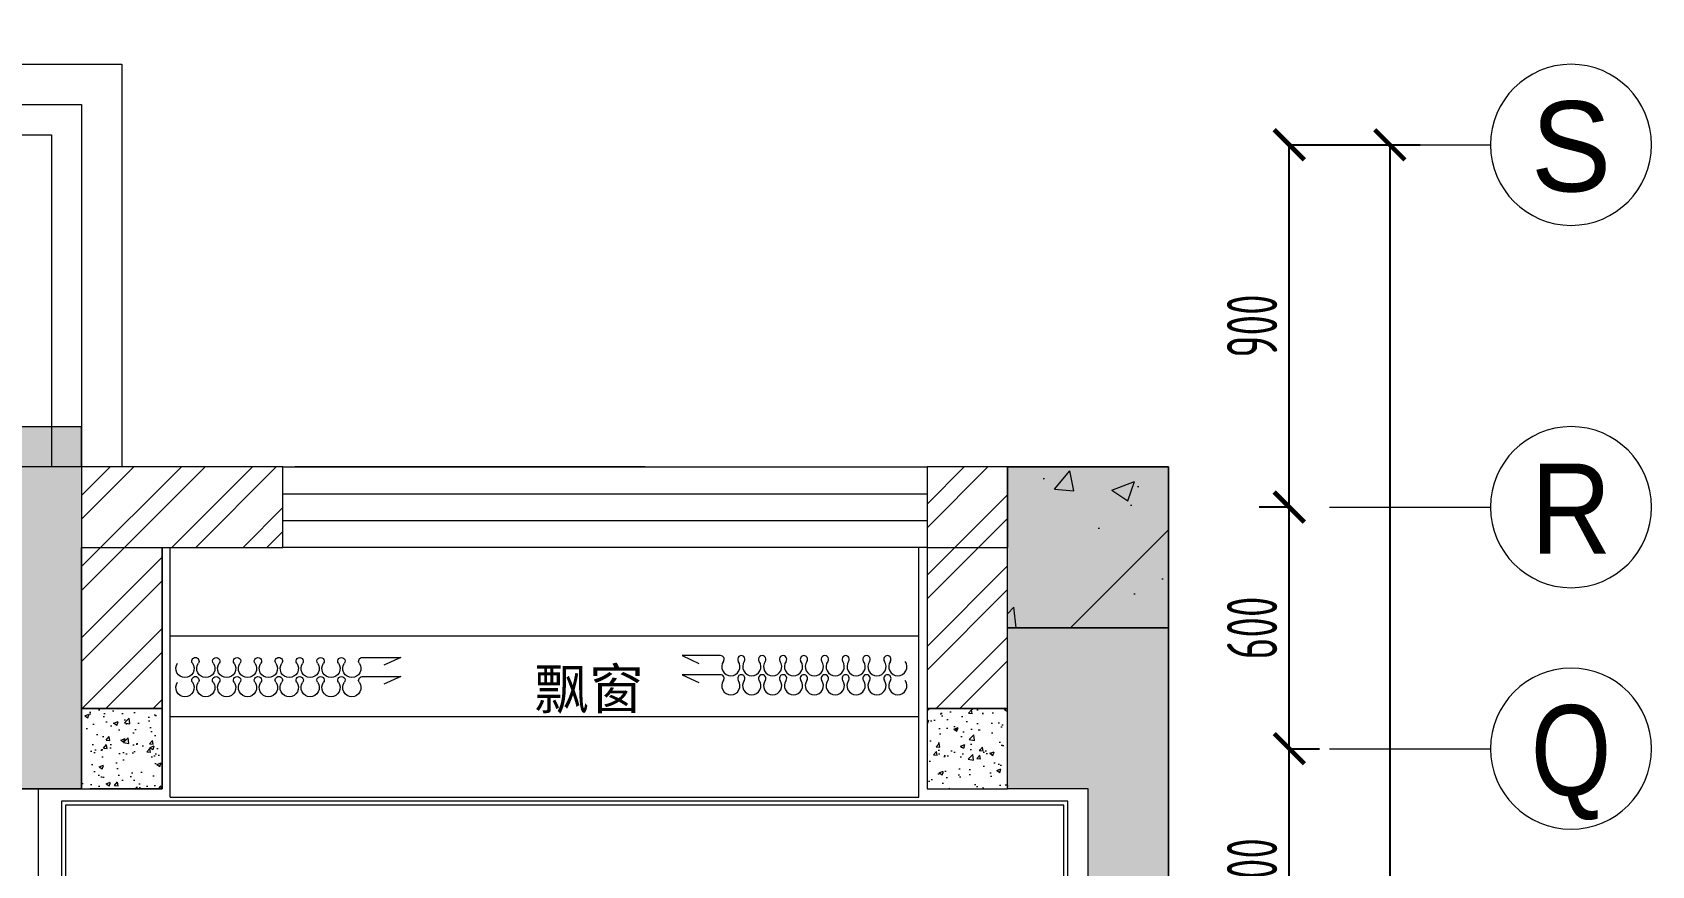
# Model space of a CAD drawing. Extents: x 288658 to 330658, y -27457 to 31943.
# Drawn here: x 304469 to 308492, y 23304 to 25374 of the extents above; entities that cross this region are included whole.
import ezdxf
from ezdxf.enums import TextEntityAlignment as Align

# ---------------------------------------------------------------- set-up
doc = ezdxf.new("R2010")
doc.units = 0
doc.header["$LTSCALE"] = 1000
doc.linetypes.add('DASH', pattern=[0.35, 0.25, -0.1])
doc.layers.get('0').update_dxf_attribs({"color": 8, "lineweight": 13})
doc.layers.get('Defpoints').update_dxf_attribs({"color": 8, "lineweight": 13})
for name, color, linetype, lineweight in [('__附着_S88-LYGC-YTC-10_SEN147J2_设计区$0$PUB_HATCH', 8, 'Continuous', 13), ('A-AXIS', 150, 'Continuous', 13), ('AD-建筑尺寸', 8, 'Continuous', 13), ('AD-玻璃幕墙、窗', 8, 'Continuous', 13), ('AXIS_TEXT', 8, 'Continuous', 13), ('DQ-GZ', 8, 'Continuous', 13), ('DQ-GZ-DASH', 8, 'DASH', 13), ('DQ-GZ-HATCH', 8, 'Continuous', 13), ('DS-DRAPERY', 8, 'Continuous', 13), ('E_WINDOW', 8, 'Continuous', 13), ('FF-FINISH【完成面】', 8, 'Continuous', 13), ('FF-固定家具(矮柜落地、不到顶)', 8, 'Continuous', 13), ('FF1-平面中英文字', 8, 'Continuous', 13), ('J-金属幕墙', 8, 'Continuous', 13), ('L-栏杆扶手', 8, 'Continuous', 13), ('P-ANNO-DIMS', 8, 'Continuous', 13), ('P-平面看线', 8, 'Continuous', 13), ('RC-FIN', 8, 'Continuous', 13), ('S-下方看线', 8, 'Continuous', 13), ('WALL', 4, 'Continuous', 13)]:
    doc.layers.add(name, color=color, linetype=linetype, lineweight=lineweight)
doc.styles.add('AXIS', font='arial.ttf')
doc.styles.add('CCD_DIM', font='archs.shx', dxfattribs={"width": 0.7})
doc.styles.add('COMPLEX', font='COMPLEX')
doc.styles.add('st', font='')
doc.styles.get('st').set_extended_font_data('SimSun')
doc.dimstyles.new('1-50', dxfattribs={"dimscale": 50, "dimtxt": 2.5, "dimasz": 1.5, "dimexe": 1.5, "dimexo": 1.5, "dimgap": 0.6, "dimtad": 1, "dimdec": 0, "dimrnd": 5, "dimzin": 0, "dimdsep": 46, "dimtxsty": 'CCD_DIM', "dimblk": 'ARCHTICK', "dimcen": 0.125, "dimclrd": 44, "dimclre": 44, "dimclrt": 50, "dimadec": 0, "dimazin": 0, "dimtfac": 1, "dimtdec": 0, "dimtix": 1, "dimtmove": 2, "dimatfit": 3, "dimldrblk": 'DOT', "dimfxl": 5, "dimfxlon": 1, "dimtvp": 1, "dimtolj": 1, "dimtzin": 0, "dimarcsym": 0})
pattern_1 = [(45, (0, 0), (-88.3883, 88.3883), []), (45, (58.93, 0), (-88.3883, 88.3883), [])]

# ---------------------------------------------------------------- blocks, each defined once
blk = doc.blocks.new('BVCNVBNVBMN')
at = {"linetype": 'ByBlock'}
blk.add_hatch(color=256, dxfattribs=at).paths.add_polyline_path([(208423.8, -52987.7), (208623.8, -52987.7), (208623.8, -53887.7), (207823.8, -53887.7), (207823.8, -53687.7), (208423.8, -53687.7), (208423.8, -52987.7)])
at = {"layer": 'DQ-GZ-HATCH'}
h = blk.add_hatch(dxfattribs=at)
h.set_pattern_fill('ARMORED', color=256, scale=80, style=0)
h.set_pattern_definition([(50, (235539.5, 16874.6), (573.808, -50.2017), [60, -660]), (355, (235539.5, 16874.6), (-111.001, 601.7537), [48, -528]), (100.4514, (235587.3, 16870.44), (462.8075, 551.5516), [50.992, -560.9137]), (46.1842, (235539.5, 17034.6), (853.793, -132.415), [90, -990]), (96.6356, (235610.6, 17023.6), (747.73, 779.294), [76.488, -841.37]), (351.1842, (235539.5, 17034.6), (747.73, 779.295), [72, -792]), (21, (235619.5, 16994.6), (477.5256, -322.095), [60, -660]), (326, (235619.5, 16994.6), (194.6523, 580.12), [48, -528]), (71.4514, (235659.3, 16967.8), (672.178, 258.0244), [50.992, -560.9137]), (37.5, (235539.48, 16874.62), (9.7279, 266.3151), [0, -521.6, 0, -536, 0, -530]), (7.5, (235539.48, 16874.62), (210.4556, 315.5294), [0, -305.6, 0, -509.6, 0, -202]), (327.5, (235361.08, 16874.62), (427.05795, -18.0439), [0, -200, 0, -624, 0, -828]), (317.5, (235281.1, 16874.6), (466.549, 80.084), [0, -260, 0, -414.4, 0, -588]), (45, (235539.5, 16874.6), (-282.8427, 282.8427), [])])
h.paths.add_polyline_path([(211323.8, -53487.7), (210923.8, -53487.7), (210923.8, -53087.7), (211323.8, -53087.7)])
at = {"layer": 'P-ANNO-DIMS'}
blk.add_hatch(color=256, dxfattribs=at).paths.add_polyline_path([(211323.8, -53487.7), (211323.8, -56487.8), (211123.8, -56487.8), (211123.8, -53887.7), (210923.8, -53887.7), (210923.8, -53487.7)])
at = {"linetype": 'ByBlock', "elevation": 0}
blk.add_lwpolyline([(208423.8, -52987.7), (208623.8, -52987.7), (208623.8, -53887.7), (207823.8, -53887.7), (207823.8, -53687.7), (208423.8, -53687.7), (208423.8, -52987.7)], close=True, dxfattribs=at)
for points in [[(211323.8, -53487.7), (210923.8, -53487.7), (210923.8, -53087.7), (211323.8, -53087.7)], [(211323.8, -53487.7), (211323.8, -56487.8), (211123.8, -56487.8), (211123.8, -53887.7), (210923.8, -53887.7), (210923.8, -53487.7)]]:
    blk.add_lwpolyline(points, close=True)
blk = doc.blocks.new('_ArchTick')
at = {"color": 0, "linetype": 'ByBlock', "const_width": 0.15}
blk.add_lwpolyline([(-0.5, -0.5), (0.5, 0.5)], dxfattribs=at)
blk = doc.blocks.new('*D261')
at = {"layer": 'AD-建筑尺寸', "color": 44, "linetype": 'ByBlock', "lineweight": -2, "transparency": 16777216}
for p, q in [((293991.6, 25494.8), (293991.6, 25819.8)), ((307191.6, 25494.8), (307191.6, 25819.8)), ((293991.6, 25744.8), (307191.6, 25744.8))]:
    blk.add_line(p, q, dxfattribs=at)
at = {"layer": 'Defpoints', "color": 0, "linetype": 'ByBlock', "transparency": 16777216}
for p in [(307191.6, 25744.8), (293991.6, 25244.8), (307191.6, 25244.8)]:
    blk.add_point(p, dxfattribs=at)
at = {"layer": 'AD-建筑尺寸', "color": 44, "linetype": 'ByBlock', "lineweight": -2, "transparency": 16777216, "xscale": 75, "yscale": 75, "zscale": 75, "rotation": 180}
blk.add_blockref('_ArchTick', (293991.6, 25744.8), dxfattribs=at)
at = {"layer": 'AD-建筑尺寸', "color": 44, "linetype": 'ByBlock', "lineweight": -2, "transparency": 16777216, "xscale": 75, "yscale": 75, "zscale": 75}
blk.add_blockref('_ArchTick', (307191.6, 25744.8), dxfattribs=at)
at = {"layer": 'AD-建筑尺寸', "color": 50, "linetype": 'ByBlock', "transparency": 16777216, "insert": (300591.6, 25837.3), "char_height": 125, "attachment_point": 5, "style": 'CCD_DIM'}
blk.add_mtext('\\A1;13200', dxfattribs=at)
blk = doc.blocks.new('_Dot')
at = {"color": 0, "linetype": 'ByBlock', "lineweight": -2}
blk.add_line((-0.5, 0), (-1, 0), dxfattribs=at)
at = {"color": 0, "linetype": 'ByBlock', "const_width": 0.5}
blk.add_lwpolyline([(-0.25, 0, 1), (0.25, 0, 1)], format="xyb", close=True, dxfattribs=at)
blk = doc.blocks.new('_AXISO')
blk.add_circle((0, 0), 0.5)
at = {"layer": 'AXIS_TEXT', "style": 'COMPLEX', "width": 1.041667}
blk.add_attdef('A', text='', height=0.56, dxfattribs=at).set_placement((-0.25, -0.28), (0.25, -0.28), align=Align.FIT)
blk = doc.blocks.new('*D267')
at = {"layer": 'AD-建筑尺寸', "color": 44, "linetype": 'ByBlock', "lineweight": -2, "transparency": 16777216}
for p, q in [((307591.6, 23594.8), (307666.6, 23594.8)), ((307591.6, 22994.8), (307591.6, 23594.8)), ((307591.6, 22994.8), (307666.6, 22994.8))]:
    blk.add_line(p, q, dxfattribs=at)
at = {"layer": 'Defpoints', "color": 0, "linetype": 'ByBlock', "transparency": 16777216}
for p in [(307591.6, 23594.8), (307591.6, 23594.8), (307591.6, 22994.8)]:
    blk.add_point(p, dxfattribs=at)
at = {"layer": 'AD-建筑尺寸', "color": 44, "linetype": 'ByBlock', "lineweight": -2, "transparency": 16777216, "xscale": 75, "yscale": 75, "zscale": 75}
for p, rotation in [((307591.6, 23594.8), 90), ((307591.6, 22994.8), 270)]:
    blk.add_blockref('_ArchTick', p, dxfattribs=dict(at, rotation=rotation))
at = {"layer": 'AD-建筑尺寸', "color": 50, "linetype": 'ByBlock', "transparency": 16777216, "insert": (307499.1, 23294.8), "char_height": 125, "attachment_point": 5, "rotation": 90, "style": 'CCD_DIM'}
blk.add_mtext('\\A1;600', dxfattribs=at)
blk = doc.blocks.new('*D268')
at = {"layer": 'AD-建筑尺寸', "color": 44, "linetype": 'ByBlock', "lineweight": -2, "transparency": 16777216}
for p, q in [((307591.6, 24194.8), (307516.6, 24194.8)), ((307591.6, 23594.8), (307591.6, 24194.8)), ((307591.6, 23594.8), (307666.6, 23594.8))]:
    blk.add_line(p, q, dxfattribs=at)
at = {"layer": 'Defpoints', "color": 0, "linetype": 'ByBlock', "transparency": 16777216}
for p in [(307591.6, 24194.8), (307591.6, 24194.8), (307591.6, 23594.8)]:
    blk.add_point(p, dxfattribs=at)
at = {"layer": 'AD-建筑尺寸', "color": 44, "linetype": 'ByBlock', "lineweight": -2, "transparency": 16777216, "xscale": 75, "yscale": 75, "zscale": 75}
for p, rotation in [((307591.6, 24194.8), 90), ((307591.6, 23594.8), 270)]:
    blk.add_blockref('_ArchTick', p, dxfattribs=dict(at, rotation=rotation))
at = {"layer": 'AD-建筑尺寸', "color": 50, "linetype": 'ByBlock', "transparency": 16777216, "insert": (307499.1, 23894.8), "char_height": 125, "attachment_point": 5, "rotation": 90, "style": 'CCD_DIM'}
blk.add_mtext('\\A1;600', dxfattribs=at)
blk = doc.blocks.new('*D269')
at = {"layer": 'AD-建筑尺寸', "color": 44, "linetype": 'ByBlock', "lineweight": -2, "transparency": 16777216}
for p, q in [((307591.6, 25094.8), (307666.6, 25094.8)), ((307591.6, 24194.8), (307591.6, 25094.8)), ((307591.6, 24194.8), (307516.6, 24194.8))]:
    blk.add_line(p, q, dxfattribs=at)
at = {"layer": 'Defpoints', "color": 0, "linetype": 'ByBlock', "transparency": 16777216}
for p in [(307591.6, 25094.8), (307591.6, 25094.8), (307591.6, 24194.8)]:
    blk.add_point(p, dxfattribs=at)
at = {"layer": 'AD-建筑尺寸', "color": 44, "linetype": 'ByBlock', "lineweight": -2, "transparency": 16777216, "xscale": 75, "yscale": 75, "zscale": 75}
for p, rotation in [((307591.6, 25094.8), 90), ((307591.6, 24194.8), 270)]:
    blk.add_blockref('_ArchTick', p, dxfattribs=dict(at, rotation=rotation))
at = {"layer": 'AD-建筑尺寸', "color": 50, "linetype": 'ByBlock', "transparency": 16777216, "insert": (307499.1, 24644.8), "char_height": 125, "attachment_point": 5, "rotation": 90, "style": 'CCD_DIM'}
blk.add_mtext('\\A1;900', dxfattribs=at)
blk = doc.blocks.new('*D270')
at = {"layer": 'AD-建筑尺寸', "color": 44, "linetype": 'ByBlock', "lineweight": -2, "transparency": 16777216}
for p, q in [((307591.6, 25094.8), (307916.6, 25094.8)), ((307841.6, 25094.8), (307841.6, 14994.8)), ((307591.6, 14994.8), (307916.6, 14994.8))]:
    blk.add_line(p, q, dxfattribs=at)
at = {"layer": 'Defpoints', "color": 0, "linetype": 'ByBlock', "transparency": 16777216}
for p in [(307414.2, 25094.8), (307414.2, 14994.8), (307841.6, 14994.8)]:
    blk.add_point(p, dxfattribs=at)
at = {"layer": 'AD-建筑尺寸', "color": 44, "linetype": 'ByBlock', "lineweight": -2, "transparency": 16777216, "xscale": 75, "yscale": 75, "zscale": 75}
for p, rotation in [((307841.6, 25094.8), 90), ((307841.6, 14994.8), 270)]:
    blk.add_blockref('_ArchTick', p, dxfattribs=dict(at, rotation=rotation))
at = {"layer": 'AD-建筑尺寸', "color": 50, "linetype": 'ByBlock', "transparency": 16777216, "insert": (307749.1, 20044.8), "char_height": 125, "attachment_point": 5, "rotation": 90, "style": 'CCD_DIM'}
blk.add_mtext('\\A1;10100', dxfattribs=at)
blk = doc.blocks.new('A$C3A426A7C')
at = {"layer": 'DQ-GZ-HATCH'}
blk.add_hatch(color=8, dxfattribs=at).paths.add_polyline_path([(13300, 23900), (12900, 23900), (12900, 24300), (13300, 24300)])
at = {"layer": 'DQ-GZ-DASH', "linetype": 'ByBlock'}
blk.add_lwpolyline([(13300, 23900), (12900, 23900), (12900, 24300), (13300, 24300)], close=True, dxfattribs=at)
blk = doc.blocks.new('A$C00F337EA')
h = blk.add_hatch()
h.set_pattern_fill('混凝土', color=9, scale=15, style=0)
h.set_pattern_definition([(50, (-270358.3, -137012.36), (107.589027, -9.41282), [11.25, -123.75]), (355, (-270358.3, -137012.36), (-20.8127, 112.82882), [9, -99]), (100.4514, (-270349.33, -137013.15), (86.776407, 103.41593), [9.56103, -105.171317]), (46.1842, (-270358.3, -136982.36), (160.08616, -24.82785), [16.875, -185.625]), (96.6356, (-270344.96, -136984.43), (140.199406, 146.11768), [14.34154, -157.75695]), (351.1842, (-270358.3, -136982.36), (140.19929, 146.11779), [13.5, -148.5]), (21, (-270343.3, -136989.86), (89.536058, -60.392834), [11.25, -123.75]), (326, (-270343.3, -136989.86), (36.4973, 108.772507), [9, -99]), (71.4514, (-270335.84, -136994.9), (126.033394, 48.379575), [9.56103, -105.171317]), (37.5, (-270358.3, -137012.364), (1.8239783, 49.934078), [0, -97.8, 0, -100.5, 0, -99.375]), (7.5, (-270358.3, -137012.364), (39.460431, 59.161757), [0, -57.3, 0, -95.55, 0, -37.875]), (327.5, (-270391.75, -137012.364), (80.0733654, -3.383231), [0, -37.5, 0, -117, 0, -155.25]), (317.5, (-270406.75, -137012.364), (87.477925, 15.015747), [0, -48.75, 0, -77.7, 0, -110.25])])
h.paths.add_polyline_path([(10300, 800), (10500, 800), (10500, 600), (10300, 600)])
h = blk.add_hatch()
h.set_pattern_fill('混凝土', color=9, scale=15, style=0)
h.set_pattern_definition([(50, (-268258.3, -134368.4), (107.589027, -9.41282), [11.25, -123.75]), (355, (-268258.3, -134368.4), (-20.8127, 112.82882), [9, -99]), (100.4514, (-268249.33, -134369.18), (86.776407, 103.41593), [9.56103, -105.171317]), (46.1842, (-268258.3, -134338.4), (160.08616, -24.82785), [16.875, -185.625]), (96.6356, (-268244.96, -134340.47), (140.199406, 146.11768), [14.34154, -157.75695]), (351.1842, (-268258.3, -134338.4), (140.19929, 146.11779), [13.5, -148.5]), (21, (-268243.3, -134345.9), (89.536058, -60.392834), [11.25, -123.75]), (326, (-268243.3, -134345.9), (36.4973, 108.772507), [9, -99]), (71.4514, (-268235.84, -134350.93), (126.033394, 48.379575), [9.56103, -105.171317]), (37.5, (-268258.3, -134368.4), (1.8239783, 49.934078), [0, -97.8, 0, -100.5, 0, -99.375]), (7.5, (-268258.3, -134368.4), (39.460431, 59.161757), [0, -57.3, 0, -95.55, 0, -37.875]), (327.5, (-268291.75, -134368.4), (80.0733654, -3.383231), [0, -37.5, 0, -117, 0, -155.25]), (317.5, (-268306.75, -134368.4), (87.477925, 15.015747), [0, -48.75, 0, -77.7, 0, -110.25])])
h.paths.add_polyline_path([(12400, 800), (12600, 800), (12600, 600), (12400, 600)])
at = {"layer": '__附着_S88-LYGC-YTC-10_SEN147J2_设计区$0$PUB_HATCH'}
h = blk.add_hatch(dxfattribs=at)
h.set_pattern_fill('金属', color=256, scale=50, style=0)
h.set_pattern_definition(pattern_1)
h.paths.add_polyline_path([(10800, 1200), (10800, 1400), (10300, 1400), (10300, 800), (10500, 800), (10500, 1200)])
h = blk.add_hatch(dxfattribs=at)
h.set_pattern_fill('金属', color=256, scale=50, style=0)
h.set_pattern_definition(pattern_1)
h.paths.add_polyline_path([(12400, 1200), (12400, 1200), (12400, 800), (12600, 800), (12600, 1400), (12400, 1400)])
at = {"layer": 'DQ-GZ'}
for points in [[(10500, 800), (10300, 800), (10300, 600), (10500, 600)], [(12600, 800), (12400, 800), (12400, 600), (12600, 600)]]:
    blk.add_lwpolyline(points, close=True, dxfattribs=at)
at = {"layer": 'WALL'}
for p, q in [((10800, 1400), (10300, 1400)), ((10300, 1400), (10300, 800)), ((10800, 1200), (10800, 1400)), ((12600, 1400), (12400, 1400)), ((12400, 1400), (12400, 1200)), ((12600, 800), (12600, 1400)), ((10500, 800), (10500, 1200)), ((10500, 1200), (10800, 1200)), ((12400, 1200), (12400, 1200)), ((12400, 1200), (12400, 800)), ((10300, 800), (10500, 800)), ((12400, 800), (12600, 800))]:
    blk.add_line(p, q, dxfattribs=at)
blk = doc.blocks.new('DRAPES2')
for p, q in [((0, 0), (82, 37.3)), ((186.3, 0), (0, 0))]:
    blk.add_line(p, q)
at = {"linetype": 'ByBlock', "extrusion": (0, 0, -1)}
for centre, major_axis, start_param, end_param in [((236.9, 53.6), (-31.3, 31.3), 4.8823, 7.06864), ((236.9, 53.6), (-31.3, 31.3), 0.785455, 2.971795), ((338.2, 53.5), (31.3, 31.3), 3.311504, 5.497844), ((338.2, 53.5), (-31.3, 31.3), 0.785455, 2.971795), ((439.4, 53.5), (-31.3, 31.3), 4.8823, 7.06864), ((439.4, 53.5), (-31.3, 31.3), 0.785455, 2.971795), ((540.7, 53.5), (31.3, 31.3), 3.311504, 5.497844), ((540.7, 53.5), (31.3, 31.3), -0.785341, 1.400999), ((641.9, 53.5), (-31.3, 31.3), 4.8823, 7.06864), ((641.9, 53.5), (-31.3, 31.3), 0.785455, 2.971795), ((743.2, 53.5), (31.3, 31.3), 3.311504, 5.497844), ((743.2, 53.5), (-31.3, 31.3), 0.785455, 2.971795), ((844.4, 53.5), (-31.3, 31.3), 4.8823, 7.06864), ((844.4, 53.5), (-31.3, 31.3), 0.785455, 2.971795), ((945.7, 53.5), (31.3, 31.3), 3.311504, 5.497844), ((945.7, 53.5), (31.3, 31.3), -0.785341, 1.400999), ((186.3, 17.8), (-12.6, 12.6), 1.740708, 3.927048), ((287.6, 17.7), (-12.6, 12.6), 1.740708, 6.113388), ((388.8, 17.7), (-12.6, 12.6), 1.740708, 6.113388), ((490.1, 17.7), (12.6, 12.6), 0.169911, 4.542591), ((591.3, 17.7), (12.6, 12.6), 2.356251, 4.542591), ((591.3, 17.7), (-12.6, 12.6), 1.740708, 3.927048), ((692.6, 17.7), (-12.6, 12.6), 1.740708, 6.113388), ((793.8, 17.7), (-12.6, 12.6), 1.740708, 6.113388), ((895.1, 17.7), (12.6, 12.6), 0.169911, 4.542591), ((996.3, 17.7), (12.6, 12.6), 2.356251, 4.542591)]:
    blk.add_ellipse(centre, major_axis=major_axis, ratio=1, start_param=start_param, end_param=end_param, dxfattribs=at)
at = {"extrusion": (0, 0, -1)}
for centre, major_axis, start_param, end_param in [((1046.7, 53.5), (-31.3, 31.3), 4.8823, 7.06864), ((1046.7, 53.5), (-31.3, 31.3), 0.785455, 2.971795), ((996.1, 17.7), (-12.6, 12.6), 1.740708, 3.927048)]:
    blk.add_ellipse(centre, major_axis=major_axis, ratio=1, start_param=start_param, end_param=end_param, dxfattribs=at)
blk = doc.blocks.new('20170817.13012539')
for p, q in [((-62.6, 486), (-62.6, 605.2)), ((-62.6, 605.2), (-38.7, 552.8))]:
    blk.add_line(p, q)
at = {"linetype": 'ByBlock', "extrusion": (0, 0, -1)}
for centre, major_axis, start_param, end_param in [((-51.2, 486), (8.03, 8.03), 1.740708, 3.927048), ((-28.3, 453.6), (20, 20), 0.785455, 2.971795), ((-28.3, 453.6), (20, 20), 4.8823, 7.06864), ((-51.2, 421.2), (8.03, 8.03), 1.740708, 6.113388), ((-28.3, 388.8), (20, -20), 3.311504, 5.497844), ((-51.2, 356.4), (8.03, 8.03), 1.740708, 6.113388), ((-28.3, 388.8), (20, 20), 0.785455, 2.971795), ((-28.3, 324), (20, 20), 4.8823, 7.06864), ((-51.2, 291.6), (8.03, -8.03), 0.169911, 4.542591), ((-28.3, 324), (20, 20), 0.785455, 2.971795), ((-28.3, 259.2), (20, -20), 3.311504, 5.497844), ((-28.3, 259.2), (20, -20), -0.785341, 1.400999), ((-51.2, 226.8), (8.03, -8.03), 2.356251, 4.542591), ((-51.2, 226.8), (8.03, 8.03), 1.740708, 3.927048), ((-28.3, 194.4), (20, 20), 4.8823, 7.06864), ((-51.2, 162), (8.03, 8.03), 1.740708, 6.113388), ((-28.3, 194.4), (20, 20), 0.785455, 2.971795), ((-28.3, 129.6), (20, -20), 3.311504, 5.497844), ((-51.2, 97.2), (8.03, 8.03), 1.740708, 6.113388), ((-28.3, 129.6), (20, 20), 0.785455, 2.971795), ((-28.3, 64.8), (20, 20), 4.8823, 7.06864), ((-28.3, 64.8), (20, 20), 0.785455, 2.971795), ((-51.2, 32.4), (8.03, -8.03), 0.169911, 4.542591), ((-28.3, 0), (20, -20), 3.311504, 5.497844), ((-51.2, -32.4), (8.03, -8.03), 2.356251, 4.542591), ((-28.3, 0), (20, -20), -0.785341, 1.400999)]:
    blk.add_ellipse(centre, major_axis=major_axis, ratio=1, start_param=start_param, end_param=end_param, dxfattribs=at)
at = {"extrusion": (0, 0, -1)}
for centre, major_axis, start_param, end_param in [((-51.2, -32.2), (8.03, 8.03), 1.740708, 3.927048), ((-28.3, -64.6), (20, 20), 4.8823, 7.06864), ((-28.3, -64.6), (20, 20), 0.785455, 2.971795)]:
    blk.add_ellipse(centre, major_axis=major_axis, ratio=1, start_param=start_param, end_param=end_param, dxfattribs=at)

msp = doc.modelspace()

# ---------------------------------------------------------------- hatches: boundary and pattern name
h = msp.add_hatch()
h.set_pattern_fill('混凝土', color=256, scale=15, style=0)
h.set_pattern_definition([(50, (23933.33, -114117.57), (107.589027, -9.41282), [11.25, -123.75]), (355, (23933.33, -114117.57), (-20.8127, 112.82882), [9, -99]), (100.4514, (23942.29, -114118.36), (86.776407, 103.41593), [9.56103, -105.171317]), (46.1842, (23933.33, -114087.57), (160.08616, -24.82785), [16.875, -185.625]), (96.6356, (23946.67, -114089.64), (140.199406, 146.11768), [14.34154, -157.75695]), (351.1842, (23933.33, -114087.57), (140.19929, 146.11779), [13.5, -148.5]), (21, (23948.33, -114095.07), (89.536058, -60.392834), [11.25, -123.75]), (326, (23948.33, -114095.07), (36.4973, 108.772507), [9, -99]), (71.4514, (23955.79, -114100.11), (126.033394, 48.379575), [9.56103, -105.171317]), (37.5, (23933.326, -114117.573), (1.8239783, 49.934078), [0, -97.8, 0, -100.5, 0, -99.375]), (7.5, (23933.326, -114117.57), (39.460431, 59.161757), [0, -57.3, 0, -95.55, 0, -37.875]), (327.5, (23899.876, -114117.573), (80.0733654, -3.383231), [0, -37.5, 0, -117, 0, -155.25]), (317.5, (23884.876, -114117.57), (87.477925, 15.015747), [0, -48.75, 0, -77.7, 0, -110.25])])
h.paths.add_polyline_path([(304591.6, 23694.8), (304791.6, 23694.8), (304791.6, 23494.8), (304591.6, 23494.8)])
h = msp.add_hatch()
h.set_pattern_fill('混凝土', color=256, scale=15, style=0)
h.set_pattern_definition([(50, (26033.33, -111473.61), (107.589027, -9.41282), [11.25, -123.75]), (355, (26033.33, -111473.61), (-20.8127, 112.82882), [9, -99]), (100.4514, (26042.29, -111474.39), (86.776407, 103.41593), [9.56103, -105.171317]), (46.1842, (26033.33, -111443.61), (160.08616, -24.82785), [16.875, -185.625]), (96.6356, (26046.67, -111445.68), (140.199406, 146.11768), [14.34154, -157.75695]), (351.1842, (26033.33, -111443.6), (140.19929, 146.11779), [13.5, -148.5]), (21, (26048.33, -111451.11), (89.536058, -60.392834), [11.25, -123.75]), (326, (26048.33, -111451.11), (36.4973, 108.772507), [9, -99]), (71.4514, (26055.79, -111456.14), (126.033394, 48.379575), [9.56103, -105.171317]), (37.5, (26033.326, -111473.608), (1.8239783, 49.934078), [0, -97.8, 0, -100.5, 0, -99.375]), (7.5, (26033.326, -111473.61), (39.460431, 59.161757), [0, -57.3, 0, -95.55, 0, -37.875]), (327.5, (25999.876, -111473.61), (80.0733654, -3.383231), [0, -37.5, 0, -117, 0, -155.25]), (317.5, (25984.876, -111473.61), (87.477925, 15.015747), [0, -48.75, 0, -77.7, 0, -110.25])])
h.paths.add_polyline_path([(306691.6, 23694.8), (306891.6, 23694.8), (306891.6, 23494.8), (306691.6, 23494.8)])

# ---------------------------------------------------------------- linework, layer by layer
at = {"layer": 'A-AXIS'}
for p, q in [((307691.6, 25094.8), (308091.6, 25094.8)), ((307691.6, 24194.8), (308091.6, 24194.8)), ((307691.6, 23594.8), (308091.6, 23594.8))]:
    msp.add_line(p, q, dxfattribs=at)
at = {"layer": 'AD-玻璃幕墙、窗', "extrusion": (0, 0, -1)}
for p, q in [((305091.6, 24094.8), (305091.6, 24294.8)), ((306891.6, 24094.8), (306891.6, 24294.8)), ((305091.6, 24228.1), (306691.6, 24228.1)), ((305091.6, 24161.5), (306691.6, 24161.5)), ((306691.6, 24094.8), (305091.6, 24094.8))]:
    msp.add_line(p, q, dxfattribs=at)
at = {"layer": 'DQ-GZ', "elevation": 0}
for points in [[(304791.6, 23694.8), (304591.6, 23694.8), (304591.6, 23494.8), (304791.6, 23494.8)], [(306891.6, 23694.8), (306691.6, 23694.8), (306691.6, 23494.8), (306891.6, 23494.8)]]:
    msp.add_lwpolyline(points, close=True, dxfattribs=at)
at = {"layer": 'FF-FINISH【完成面】', "linetype": 'ByBlock'}
for points in [[(304791.6, 24094.8), (304791.6, 23494.8), (304611.6, 23494.8)], [(306691.6, 24094.8), (306691.6, 23494.8), (306891.6, 23494.8)]]:
    msp.add_lwpolyline(points, dxfattribs=at)
at = {"layer": 'FF-固定家具(矮柜落地、不到顶)', "ltscale": 0.5}
msp.add_line((304811.6, 23474.8), (306671.6, 23474.8), dxfattribs=at)
at = {"layer": 'J-金属幕墙', "elevation": 0}
msp.add_lwpolyline([(305991.6, 24294.8), (305121.6, 24294.8)], dxfattribs=at)
at = {"layer": 'L-栏杆扶手', "elevation": 0}
msp.add_lwpolyline([(300466.6, 24294.8), (300466.6, 25119.8), (304516.6, 25119.8), (304516.6, 24294.8)], dxfattribs=at)
at = {"layer": 'P-平面看线'}
msp.add_lwpolyline([(300291.6, 24294.8), (300291.6, 25294.8), (304691.6, 25294.8), (304691.6, 24294.8)], dxfattribs=at)
at = {"layer": 'RC-FIN', "linetype": 'ByBlock'}
for p, q in [((304811.6, 23474.8), (304811.6, 24094.8)), ((306671.6, 23474.8), (306671.6, 24094.8)), ((304811.6, 23874.8), (306671.6, 23874.8)), ((304811.6, 23674.8), (306671.6, 23674.8)), ((304811.6, 23474.8), (306671.6, 23474.8))]:
    msp.add_line(p, q, dxfattribs=at)
for points in [[(304541.6, 23464.7), (304541.6, 21204.7), (307041.6, 21204.7)], [(307041.6, 23464.7), (304541.6, 23464.7)], [(304551.6, 23454.7), (304551.6, 21214.7), (307031.6, 21214.7)], [(307031.6, 23454.7), (304551.6, 23454.7)]]:
    msp.add_lwpolyline(points, dxfattribs=at)
at = {"layer": 'RC-FIN', "linetype": 'ByBlock', "elevation": 0}
for points in [[(307031.6, 21214.7), (307031.6, 23454.7)], [(307041.6, 21204.7), (307041.6, 23464.7)]]:
    msp.add_lwpolyline(points, dxfattribs=at)
at = {"layer": 'S-下方看线', "elevation": 0}
msp.add_lwpolyline([(300391.6, 24294.8), (300391.6, 25194.8), (304591.6, 25194.8), (304591.6, 24294.8)], dxfattribs=at)
at = {"layer": 'WALL'}
for p, q in [((304391.6, 24394.8), (304591.6, 24394.8)), ((304591.6, 24294.8), (304591.6, 24394.8)), ((305091.6, 24294.8), (304391.6, 24294.8)), ((305091.6, 24094.8), (305091.6, 24294.8)), ((305091.6, 24294.8), (306691.6, 24294.8)), ((306691.6, 24294.8), (306691.6, 24094.8)), ((307291.6, 24294.8), (306891.6, 24294.8)), ((306891.6, 24294.8), (306891.6, 24094.8)), ((307291.6, 20394.7), (307291.6, 24294.8)), ((304591.6, 23494.8), (304591.6, 24094.8)), ((304591.6, 24094.8), (305091.6, 24094.8)), ((304791.6, 23694.8), (304791.6, 24094.8)), ((303742, 23494.8), (304591.6, 23494.8))]:
    msp.add_line(p, q, dxfattribs=at)
at = {"layer": 'WALL', "linetype": 'ByBlock'}
msp.add_line((306691.6, 24094.8), (306691.6, 23694.8), dxfattribs=at)
msp.add_lwpolyline([(306891.6, 24294.8), (306691.6, 24294.8), (306691.6, 24094.8), (306891.6, 24094.8)], close=True, dxfattribs=at)
at = {"layer": 'WALL'}
msp.add_lwpolyline([(304483.4, 23494.8), (304483.4, 20594.8), (304583.4, 20594.8)], dxfattribs=at)

# ---------------------------------------------------------------- block references
for name, p in [('BVCNVBNVBMN', (95967.8, 77382.5)), ('A$C3A426A7C', (293991.6, -5.2))]:
    msp.add_blockref(name, p)
at = {"layer": 'A-AXIS'}
ref = msp.add_blockref('_AXISO', (308291.6, 25094.8), dxfattribs=dict(at, xscale=-400.0002256945839, yscale=400.0002256945839, zscale=400.0002256945839))
ref.add_attrib('A', 'S', dxfattribs={"layer": 'AXIS_TEXT', "color": 2, "height": 224, "style": 'AXIS', "width": 0.95822}).set_placement((308191.6, 24979), (308391.6, 24979), align=Align.FIT)
ref = msp.add_blockref('_AXISO', (308291.6, 24194.8), dxfattribs=dict(at, xscale=-400.0002256945839, yscale=400.0002256945839, zscale=400.0002256945839))
ref.add_attrib('A', 'R', dxfattribs={"layer": 'AXIS_TEXT', "color": 2, "height": 224, "style": 'AXIS', "width": 0.885009}).set_placement((308191.6, 24079), (308391.6, 24079), align=Align.FIT)
ref = msp.add_blockref('_AXISO', (308291.6, 23594.8), dxfattribs=dict(at, xscale=-400.0002256945839, yscale=400.0002256945839, zscale=400.0002256945839))
ref.add_attrib('A', 'Q', dxfattribs={"layer": 'AXIS_TEXT', "color": 2, "height": 224, "style": 'AXIS', "width": 0.821675}).set_placement((308191.6, 23479), (308391.6, 23479), align=Align.FIT)
at = {"layer": 'DS-DRAPERY'}
for name, p, xscale, yscale, zscale, rotation in [('20170817.13012539', (304900, 23771.4), 0.7999999999999997, 0.7999999999999997, 0.7999999999999997, 270.001406947182), ('20170817.13012539', (306567.3, 23775.9), -0.8, 0.8, 0.8, 90), ('DRAPES2', (305384.2, 23774.1), 0.511999999731779, 0.511999999731779, 0.511999999731779, 180.001406947182), ('DRAPES2', (306083.1, 23778.6), -0.5119999997317791, 0.5119999997317791, 0.5119999997317791, 180)]:
    msp.add_blockref(name, p, dxfattribs=dict(at, xscale=xscale, yscale=yscale, zscale=zscale, rotation=rotation))
at = {"layer": 'E_WINDOW'}
msp.add_blockref('A$C00F337EA', (294291.6, 22894.8), dxfattribs=at)

# ---------------------------------------------------------------- texts
at = {"layer": 'FF1-平面中英文字', "style": 'st'}
msp.add_text('飘窗', height=100, dxfattribs=at).set_placement((305851.9, 23745.2, 0), align=Align.MIDDLE)

# ---------------------------------------------------------------- dimensions: what is measured, and where the dimension line sits
at = {"layer": 'AD-建筑尺寸', "linetype": 'ByBlock'}
dim = msp.add_linear_dim(base=(307191.6, 25744.8), p1=(293991.6, 25244.8), p2=(307191.6, 25244.8), dimstyle='1-50', dxfattribs=at)
dim.commit()
dim.dimension.update_dxf_attribs({"geometry": '*D261', "text_midpoint": (300591.6, 25837.3)})
for base, p1, p2, picture, middle in [((307841.6, 14994.8), (307414.2, 25094.8), (307414.2, 14994.8), '*D270', (307749.1, 20044.8)), ((307591.6, 25094.8), (307591.6, 24194.8), (307591.6, 25094.8), '*D269', (307499.1, 24644.8)), ((307591.6, 24194.8), (307591.6, 23594.8), (307591.6, 24194.8), '*D268', (307499.1, 23894.8)), ((307591.6, 23594.8), (307591.6, 22994.8), (307591.6, 23594.8), '*D267', (307499.1, 23294.8))]:
    dim = msp.add_linear_dim(base=base, p1=p1, p2=p2, angle=90, dimstyle='1-50', dxfattribs=at)
    dim.commit()
    dim.dimension.update_dxf_attribs({"geometry": picture, "text_midpoint": middle})

doc.saveas('drawing.dxf')
